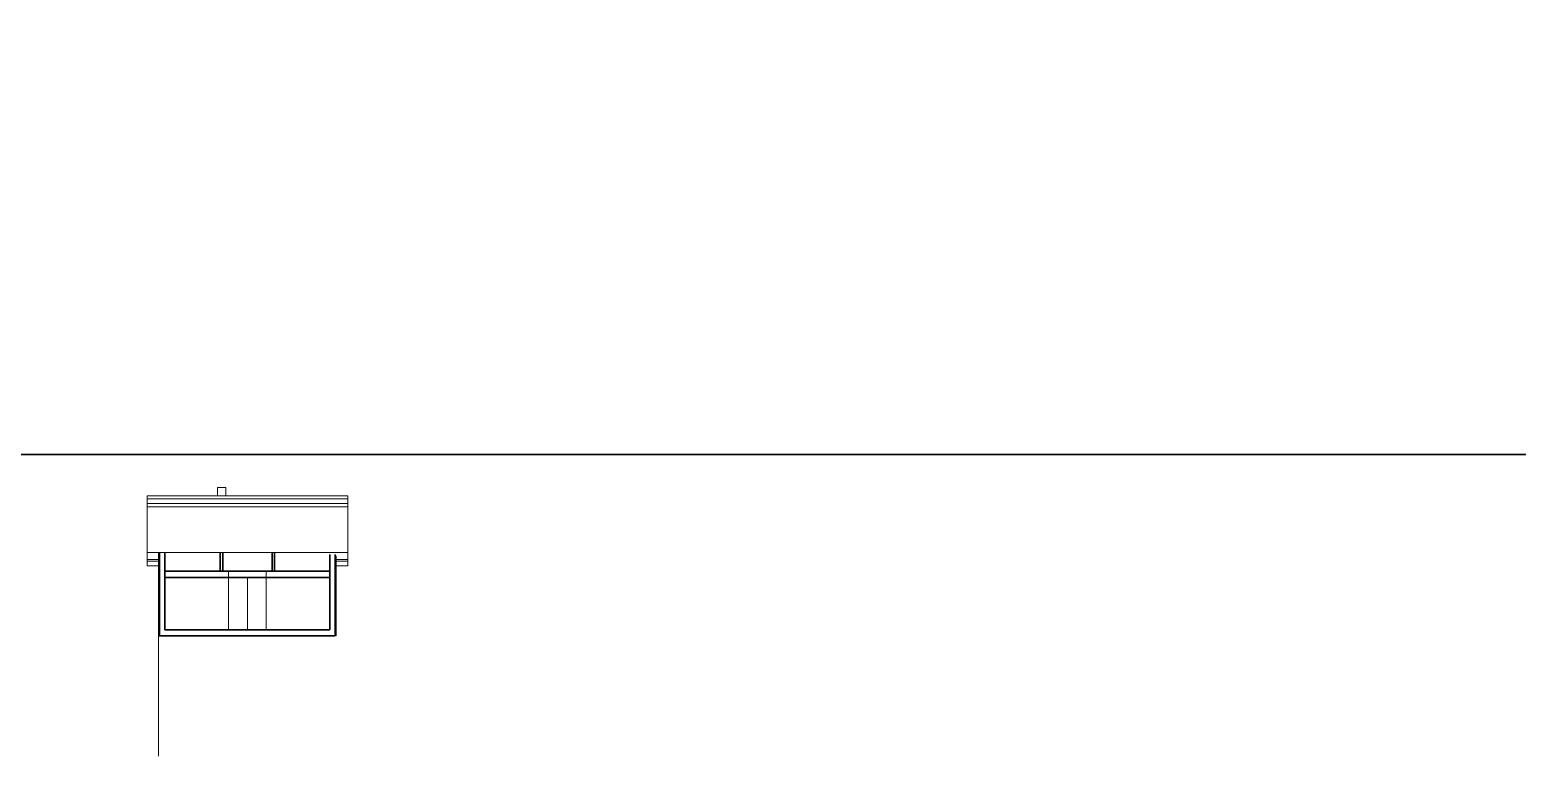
# Model space of a CAD drawing. Header units: millimetres. Extents: x -2481 to 45049, y -11067 to 11055.
# Drawn here: x 2363 to 9485, y 1398 to 4875 of the extents above; entities that cross this region are included whole.
import ezdxf

# ---------------------------------------------------------------- set-up
doc = ezdxf.new("R2010")
doc.units = ezdxf.units.MM
for name, color, linetype, lineweight in [('A-ELEWACJA CIENKA', 11, 'Continuous', 13), ('A-murowane', 3, 'Continuous', 35), ('A-p.widokowa', 6, 'Continuous', 15)]:
    doc.layers.add(name, color=color, linetype=linetype, lineweight=lineweight)

msp = doc.modelspace()

# ---------------------------------------------------------------- linework, layer by layer
at = {"layer": 'A-ELEWACJA CIENKA'}
for p, q in [((3885.5, 2644.75), (2924.79, 2644.75)), ((3885.5, 2630.6), (2924.79, 2630.6)), ((3885.5, 2607.98), (2924.79, 2607.98)), ((3885.5, 2591.8), (2924.79, 2591.8)), ((3885.5, 2373.84), (2924.79, 2373.84)), ((2980.14, 1973.84), (2980.14, 2373.84)), ((3830.14, 1973.84), (3830.14, 2357.98)), ((3016.8, 2283.84), (3056.8, 2283.84))]:
    msp.add_line(p, q, dxfattribs=at)
msp.add_lwpolyline([(3262.14, 2644.75), (3262.14, 2684.75), (3302.18, 2684.75), (3302.18, 2644.75)], dxfattribs=at)
at = {"layer": 'A-murowane'}
for p, q in [((2985.14, 1973.84), (2985.14, 2373.84)), ((3010.14, 2003.84), (3010.14, 2373.84)), ((3275.27, 2283.84), (3275.27, 2373.84)), ((3287.41, 2283.84), (3287.41, 2373.84)), ((3523.4, 2283.84), (3523.4, 2373.84)), ((3535.41, 2283.84), (3535.41, 2373.84)), ((3800.14, 2003.84), (3800.14, 2363.04)), ((3825.14, 1973.84), (3825.14, 2362.98)), ((3010.14, 2283.84), (3800.14, 2283.84)), ((3010.14, 2253.84), (3800.14, 2253.84)), ((3010.14, 2003.84), (3800.14, 2003.84)), ((2980.14, 1973.84), (3825.14, 1973.84))]:
    msp.add_line(p, q, dxfattribs=at)
msp.add_lwpolyline([(260.68, 11054.88), (19645.25, 11054.88), (19645.25, 2841.68), (260.68, 2841.68)], close=True, dxfattribs=at)
at = {"layer": 'A-p.widokowa'}
for p, q in [((2924.79, 2309.69), (2924.79, 2644.75)), ((3885.5, 2309.69), (3885.5, 2644.75)), ((2924.79, 2339.39), (2980.14, 2339.39)), ((2924.79, 2332.32), (2980.14, 2332.32)), ((2924.79, 2309.69), (2980.14, 2309.69)), ((3830.14, 2339.39), (3885.5, 2339.39)), ((3830.14, 2332.32), (3885.5, 2332.32)), ((3830.14, 2309.69), (3885.5, 2309.69))]:
    msp.add_line(p, q, dxfattribs=at)
at = {"layer": 'A-p.widokowa', "color": 251, "ltscale": 5}
for p, q in [((3315.21, 2003.84), (3315.21, 2283.84)), ((3495.14, 2003.84), (3495.14, 2283.84)), ((3405.14, 2253.84), (3405.14, 2003.84))]:
    msp.add_line(p, q, dxfattribs=at)
at = {"layer": 'A-p.widokowa', "ltscale": 5}
msp.add_line((2980.14, 1398.08), (2980.14, 2129.4), dxfattribs=at)

doc.saveas('drawing.dxf')
